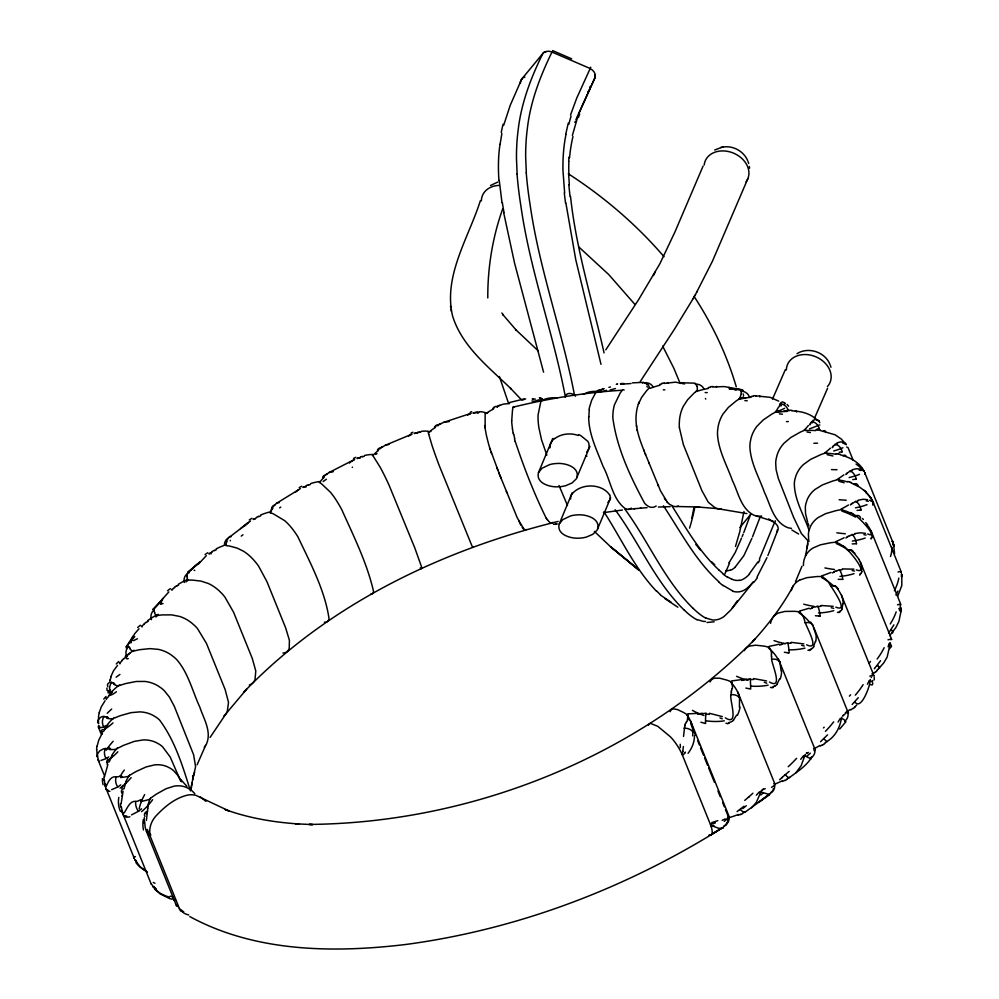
<?xml version="1.0" encoding="UTF-8"?>
<svg xmlns="http://www.w3.org/2000/svg" width="999" height="999" viewBox="0 0 999 999"><rect width="100%" height="100%" fill="white"/><g stroke="black" fill="none" stroke-linecap="round" stroke-linejoin="round"><path stroke-width="1.5" d="M900.673 611.725L900.748 607.517L901.335 609.852L898.9 621.415L895.916 627.484L891.57 633.241M683.516 736.463L684.69 726.473M901.548 577.01L901.423 574.013M803.421 565.559L803.496 563.224A31.019 25.25 16.5 0 1 804.095 559.777L805.281 556.443A26.748 21.778 16.5 0 1 812.924 548.039L820.441 544.817L830.768 542.719A82.667 67.308 16.5 0 1 836.937 542.157M186.9 576.573L186.963 575.774M781.156 671.028L779.882 662.387A8.404 5.982 -18.3 0 0 771.615 659.29L771.615 657.916M771.628 657.529L771.64 656.58M549.862 447.14L550.661 443.369L552.809 440.072A20.529 18.119 22.7 0 1 554.507 438.461M144.693 821.628L145.167 827.397L146.878 832.392M146.366 820.454L147.79 808.453M778.221 658.553L814.447 747.939A8.404 8.154 -11.3 0 1 811.338 757.679C806.967 765.321 797.652 771.59 790.072 777.085A8.404 2.647 60.2 0 1 785.276 774.65L786.325 773.763M96.741 749.6L97.303 757.042L97.602 753.808L99.775 750.848L103.796 748.713L107.655 748.538M894.592 553.771L893.568 544.43M842.881 603.708L842.057 608.628M568.706 161.301L568.968 157.093M864.972 473.688L864.897 473.114M187.163 574.85L187.887 572.202L198.064 563.623L188.012 572.165M900.648 604.358L900.524 604.994M683.366 746.528L682.804 751.423M731.917 688.611L731.792 690.122M779.894 404.57L779.857 405.057M779.907 404.283L779.957 403.708A8.404 7.667 38.2 0 1 788.124 410.139M104.458 776.872L107.88 764.472M144.218 817.657L144.243 823.288M755.731 396.216L759.665 395.841L759.889 397.003M98.401 723.214C95.592 721.665 101.486 714.01 105.732 717.095M692.657 735.888L692.931 732.105A8.404 5.532 4.8 0 0 684.028 728.159M191.096 789.859L192.07 782.629M522.302 400.099L525.686 398.901M806.955 548.426L807.929 541.196M500.112 144.243L501.873 133.479M597.752 391.983L597.964 390.734M861.7 571.316L861.638 566.57A34.828 26.611 -10.5 0 0 859.065 559.74M743.98 511.563L739.722 531.918L735.489 546.465M485.152 413.161L485.114 427.859A26.561 4.883 74 0 0 486.825 437.162L488.598 444.105A31.019 5.707 74 0 0 489.81 448.214L499.662 474.775M97.09 746.265L98.726 740.222L101.836 734.028M739.385 707.167L739.572 698.176A8.404 5.832 -6.3 0 0 730.918 694.692L731.518 691.857M899.575 610.801L900.461 605.207M109.715 681.031L109.902 680.032M892.956 544.905L893.168 543.581L893.98 546.278M148.039 806.717L148.376 805.169M873.076 503.746L872.764 504.458M565.796 134.066L568.231 123.202M191.134 787.337L193.556 775.286M691.845 518.206L693.955 507.679M805.469 555.769L807.891 543.731M168.831 591.92L153.309 609.415L162.512 599.887L153.284 609.103L153.534 609.877M815.296 641.47L813.648 646.478M572.377 135.414L577.934 116.234M503.671 125.312L510.152 105.507L521.678 79.146L542.832 53.496A8.392 4.833 36.7 0 1 546.053 51.836M99.213 712.624L101.361 706.705L105.095 700.711M686.263 721.89L685.814 723.463M565.272 397.152C566.046 391.683 572.889 392.994 575.561 396.178M192.62 779.919L195.592 766.67L193.606 754.757L174.276 706.243L169.38 697.04L164.448 690.871A31.019 25.25 16.5 0 0 161.363 688.149L157.867 685.764A26.748 21.778 16.5 0 0 145.092 681.443L136.289 681.48L125.936 683.503A82.667 67.308 16.5 0 0 120.255 685.302M779.682 405.969L779.445 406.73M901.635 576.648L901.81 574.263L901.797 585.551L897.776 596.066M98.664 725.511L98.377 726.96M791.245 590.634L792.344 587.537A26.748 20.192 28 0 1 799.575 580.119M124.8 785.788L124.051 788.648A8.404 4.358 24 0 0 122.278 793.73M889.135 643.506L888.111 646.828M570.541 114.96L576.723 98.139L590.771 67.195M123.089 791.283L121.129 803.683M771.053 621.341L771.752 619.467A26.748 18.107 37.1 0 1 778.333 613.049L785.002 611.413L794.255 611.313A82.667 55.956 37.1 0 1 799.812 611.912M552.697 438.474L538.486 472.602C535.539 483.404 550.474 487.512 558.666 486.775A31.668 24.925 22.6 0 0 565.684 485.689L572.065 482.954L576.323 478.821L589.934 446.378M572.252 492.694L559.228 523.976C556.281 534.777 571.216 538.886 579.42 538.149A31.668 24.925 22.6 0 0 586.425 537.062L592.807 534.328L597.065 530.194L610.676 497.752M576.91 477.672C579.857 466.883 564.922 462.762 556.73 463.499A31.668 24.925 22.6 0 0 549.712 464.585L542.02 468.256L538.486 472.602M597.652 529.045C600.599 518.256 585.676 514.135 577.472 514.872A31.668 24.925 22.6 0 0 570.454 515.959L562.762 519.63L559.228 523.976M841.208 719.355C839.672 728.021 835.214 736.325 827.597 741.096A8.404 1.548 56.1 0 1 823.775 738.523L827.534 734.864M110.764 676.785L113.574 670.691L117.595 665.334M751.198 513.973A8.017 5.869 19.7 0 0 750.474 514.66L743.768 532.592M777.247 531.493L768.755 553.384M770.304 519.98L774.45 522.702L759.39 559.115M194.605 772.414L193.744 774.612A26.748 21.778 16.5 0 1 192.582 776.71M760.114 517.082L752.522 536.8M779.582 678.92L777.147 683.928M811.338 757.679L811.675 756.743M502.747 208.766C492.532 237.287 487.624 267.67 487.787 297.939M645.654 454.807C640.546 441.833 634.715 428.321 636.251 414.023A26.561 14.648 89.7 0 1 638.373 404.133L641.62 397.39L646.54 390.821A82.667 45.617 89.6 0 1 649.612 387.699M125.399 783.99L126.049 782.404M226.336 541.47L226.723 540.584M638.373 404.133L639.36 401.673M134.166 856.892L134.103 857.879A8.604 1.174 49 0 0 133.604 858.153M197.09 764.797L205.607 745.441M801.935 566.258L795.491 581.743M642.569 383.117L643.731 382.492M579.208 112.837L594.855 77.922A8.017 6.419 26.7 0 0 590.284 68.706M685.177 725.262L684.864 726.061M743.131 534.19L742.157 536.575M574.85 122.365L575.162 121.578M480.382 200.624C468.743 237.562 443.007 275.974 452.609 316.096C462.175 346.765 488.911 367.27 511.026 388.786L510.427 388.186L521.328 399.687M741.52 538.149L735.202 552.547L729.745 561.575M131.468 639.61L134.64 633.791L139.011 628.771M751.885 538.361L743.855 555.706L735.351 566.87M552.185 51.661C540.259 75.999 530.357 101.698 527.322 128.809A121.641 46.004 81.2 0 0 526.036 142.208L525.749 148.826A104.233 39.423 81.2 0 0 525.674 157.243L526.323 172.74M575.836 119.967L576.523 118.307M703.084 166.096L674.912 232.03L659.852 263.798L638.811 299.313L605.806 349.837M747.839 178.684L712.424 261.251L695.079 295.329M768.381 554.258L767.831 555.556M785.326 369.692L772.489 399.138M827.572 388.274L814.472 418.306M576.885 117.47L577.622 115.759M766.932 557.679L757.08 576.972M724.7 574.3L729.532 563.211M577.996 114.885L594.867 77.922M811.013 422.977L811.7 421.466A8.404 7.18 48.8 0 1 819.292 428.521M868.593 681.73L868.993 680.868M868.218 682.554L867.432 684.203M110.539 758.928L109.241 761.837A8.404 3.584 31.1 0 0 107.33 764.722M897.914 591.033L895.916 594.979M160.814 602.022L162.8 598.488M774.6 783.591L774.287 783.703A8.404 8.017 18.6 0 1 770.641 793.069L758.478 802.384L769.667 794.417M736.6 715.147L733.466 720.067M224.45 544.68A8.404 8.017 18.6 0 1 228.384 537.986L250.524 520.979M741.071 390.372L741.97 389.735L742.881 390.584A28.909 6.356 -61.9 0 1 743.356 390.522M526.111 529.408L526.111 529.408A26.561 4.883 74 0 1 524.1 529.47L517.232 517.757L500.162 476.011M871.752 537.312L871.028 538.211M111.476 757.117L112.412 755.519M793.418 585.614C782.417 606.143 768.156 624.762 752.422 641.87L754.919 639.223C639.023 756.031 473.339 823.001 309.24 824.425L312.712 824.587L295.454 823.813L299.113 823.988C274.001 822.327 248.888 818.181 225.162 809.54L229.358 811.126L195.916 795.329A26.449 21.791 -57.7 0 0 188.137 794.979C175.075 797.826 164.348 806.917 155.444 816.52A20.08 16.546 -57.7 0 0 150.2 835.888A11.976 9.765 -59.7 0 0 150.662 837.337L178.846 907.129A12.1 9.965 -57.7 0 0 179.508 908.453A20.08 16.546 -57.8 0 0 188.724 914.984M107.867 691.37L108.416 690.546M757.891 561.938L749.375 573.763M653.596 274.987L653.259 275.587L655.406 271.853M696.927 292.058L697.377 291.258M640.247 381.531L674.225 329.57L693.518 298.052M693.181 298.639L695.479 294.63M737.399 600.761L731.006 609.815L724.175 616.371A121.641 46.004 81.2 0 1 718.668 619.293L715.946 619.892A104.233 39.423 81.2 0 1 712.499 619.954L706.156 618.144M810.476 423.988L809.877 424.912M893.893 624.862L891.046 629.308A8.404 1.711 42.7 0 1 891.895 632.829M198.714 563.798L206.306 555.694M210.077 737.462L226.311 713.336L246.603 689.185L244.106 691.832C328.022 604.495 441.583 549.937 558.179 521.428M838.061 722.015L840.109 718.718M227.285 539.572L228.384 537.986M133.292 635.876L126.249 646.79L126.336 648.126M105.357 728.546L103.559 731.455A8.404 2.697 37.3 0 0 102.41 733.84M889.41 631.768L890.484 630.144M889.06 632.292L888.548 633.066M176.611 904.619L176.486 905.806L177.934 906.642M771.578 791.732L771.028 792.519M727.072 822.814L726.198 823.975M272.003 508.191L272.69 507.242M880.569 660.701L877.309 664.947A8.404 0.662 47.5 0 1 879.145 668.069L878.571 668.656M106.606 726.748L107.817 725.174M729.495 561.913L728.758 562.887M875.299 667.519L876.672 665.734M874.924 668.006L874.362 668.743M834.003 445.641L835.251 444.031A8.404 6.543 56.2 0 1 842.169 451.685M800.711 759.315L803.184 756.118M891.083 633.853L889.672 635.626M685.389 752.097L684.802 752.821M521.678 79.146L521.628 79.221A8.017 6.543 23.8 0 0 520.454 83.379M732.279 608.266L753.433 581.88L748.638 586.9M109.39 695.391L107.13 698.226A8.404 1.711 42.7 0 0 106.431 699.462M739.834 527.572L750.474 514.66M134.778 636.55L126.249 646.79L127.947 646.128L129.308 647.527M839.697 729.058L845.753 721.902L843.955 719.492L841.782 718.593A1.399 0.712 -78.5 0 0 841.208 719.355M244.668 525.973L247.44 523.201M723.988 826.31L723.226 827.11M860.788 573.376L859.777 574.213M852.147 704.495L854.02 702.384M858.266 697.677L854.707 701.648C860.863 711.463 869.904 686.276 870.191 680.906C872.664 680.119 874.225 686.35 870.716 684.79M833.116 446.715L832.204 447.677M273.614 506.168L276.548 503.296L300.387 488.623M110.914 693.643L112.35 692.12M756.305 795.192L759.128 792.157M586.788 452.097L589.173 447.939L588.873 443.556A9.428 7.018 38 0 0 587.737 441.271L580.943 435.726A20.529 16.671 39.6 0 0 578.621 434.59M725.386 824.912L724.113 826.198M878.383 668.855L876.535 670.754M349.475 463.061L350.125 462.412M820.541 741.733L823.064 739.185M322.752 477.534L323.763 476.56M607.916 502.509L609.715 500.062L610.202 497.015A9.428 6.356 29.6 0 0 609.652 494.93M122.527 660.264L119.88 662.986A8.404 0.662 47.5 0 0 119.955 663.86M295.467 492.207L298.451 489.772M879.145 668.069L883.678 663.011L887.124 657.18L890.309 643.381L891.558 646.403L889.547 648.626M795.841 772.814L801.136 765.746L804.432 756.767A1.399 0.849 -70.9 0 1 805.157 756.006L811.126 758.865M780.669 402.784L782.454 401.91L784.14 402.522M848.263 472.502L850.062 470.841A8.404 5.769 61.9 0 1 856.193 479.07M782.654 776.96L784.565 775.249M782.254 777.334L779.607 779.707M874.999 672.202L873.001 673.975M141.533 808.778L139.061 810.851M200.162 561.638L188.449 572.315L189.223 572.827M124.288 658.603L125.924 657.167M751.585 807.854L756.33 802.322L760.514 792.831A1.399 0.949 -61.8 0 1 761.35 792.107L769.455 794.555L745.878 811.538A8.404 3.709 64.2 0 1 740.172 809.14L744.018 806.243M856.68 705.194L854.607 706.967M789.148 771.353L786.875 773.301M840.771 610.626L839.31 611.6M350.562 462.025L354.67 459.44M467.669 415.097L471.091 413.349M737.075 811.638L739.485 809.665M847.04 473.588L845.841 474.562M185.989 581.967L188.087 580.169A82.667 48.139 44.4 0 1 192.645 580.107L201.036 581.118L208.304 583.478A26.748 15.572 44.4 0 1 219.143 590.796L222.203 593.868A31.019 18.057 44.4 0 1 224.937 597.127L233.591 612.275L252.248 658.353L255.781 670.966L255.02 679.632A26.748 15.572 44.4 0 1 249.313 685.039M120.704 784.852L118.394 786.613A25.787 17.532 85 0 1 117.72 786.887M144.468 624.05L141.383 626.298L142.12 626.897M325.012 475.474L329.046 472.515L353.896 459.815M240.547 528.671L248.501 522.352M377.36 450.262L378.658 449.288M852.909 708.328L850.723 709.952M108.766 756.88L106.681 758.328M146.403 622.502L148.189 621.178M408.591 436.014L412.038 434.14M826.91 741.608L824.437 743.393M853.446 502.884L855.743 501.223A8.404 4.883 66.7 0 1 861.001 509.977M105.994 725.561L104.208 726.698M174.638 587.624L171.428 589.959A8.404 1.548 56.1 0 1 172.54 589.822M631.243 508.079L630.594 508.541A26.786 11.751 83.8 0 1 628.608 509.328A26.461 11.613 83.2 0 1 625.948 509.003M490.497 185.514L497.877 182.018M842.856 715.896L843.543 715.434M846.74 711.55L847.314 711.251A25.45 3.134 -82.2 0 1 847.414 711.438M112.475 691.658L111.039 692.507M811.912 648.476L810.127 649.425M812.861 420.467L815.509 419.443L817.969 419.892M851.897 503.958L850.436 504.907M822.614 744.63L820.304 746.091M380.219 448.226L385.264 445.292L411.351 434.403M176.723 586.213L178.609 585.039M789.585 777.384L786.762 779.133M434.478 427.048L436.026 426.111M711.65 834.427L721.89 828.109M656.156 505.993L655.406 506.468A26.748 13.287 86.6 0 1 648.688 506.53L646.59 505.157A31.019 15.41 86.6 0 1 644.605 503.221C630.344 476.685 616.67 447.839 612.824 417.694A26.748 13.287 86.6 0 1 614.397 404.907L620.154 393.107A76.424 37.95 86.6 0 1 622.389 390.234A4.008 1.998 86.6 0 1 624.15 390.047M708.965 835.089L710.114 835.189A20.08 5.782 58.4 0 0 711.013 826.136A12.1 3.496 58.3 0 0 710.551 824.812L711.188 824.45M710.114 835.189L721.528 828.258L718.618 828.283L713.386 826.31M722.439 827.784C626.685 888.049 518.381 929.382 406.056 944.442C333.616 953.146 255.407 952.272 189.785 916.57M212.325 551.885L208.953 553.97A8.404 2.647 60.2 0 1 211.101 553.858M229.32 536.663L231.356 536.575M849.412 536.051L852.172 534.44A8.404 3.896 71 0 1 856.48 543.668M153.284 609.103L154.233 611.126A36.951 12.063 -16.9 0 0 154.433 611.925L154.658 612.624M784.864 780.219L782.479 781.48M214.485 550.661L216.421 549.637M775.012 685.876L772.926 686.775M797.002 353.671C808.391 346.478 825.087 351.948 829.982 364.485M847.602 537.062L845.903 537.962M714.722 150.012L721.615 147.34M806.568 753.358L808.391 752.409M745.391 811.8L742.494 813.298M437.862 425.099L443.818 422.302L470.492 413.511M836.862 442.982L840.334 441.895L843.531 442.245M492.694 408.454L494.455 407.592M761.812 790.122L762.549 789.772M725.237 818.905L722.165 820.366M256.581 517.732L253.147 519.517A8.404 3.709 64.2 0 1 255.22 518.981M799.587 580.132L806.767 577.684L816.67 576.573A82.667 62.4 28 0 1 822.614 576.573M836.263 571.166L839.422 569.68A8.404 2.847 75.1 0 1 842.744 579.308M329.046 472.515L333.304 471.703M740.584 814.222L738.199 815.259M258.766 516.683L260.714 515.846M277.01 503.009L279.32 502.584M838.099 612.187L837.462 612.462M834.215 572.102L832.329 572.914M763.086 789.522L765.259 788.623M727.784 817.594L728.658 817.344M496.528 406.668L503.271 404.133L509.602 403.509M852.072 469.805L856.305 468.731L860.201 469.068M306.318 485.976L302.909 487.45A8.404 4.708 68.5 0 1 306.019 487.012M131.531 814.884L138.386 811.325A8.404 4.595 68 0 1 135.777 801.46L138.686 800.948M815.072 607.105L817.806 606.068A8.404 1.748 79.2 0 1 820.129 616.008M712.437 823.888L715.384 822.876M385.264 445.292L388.948 444.418M787.799 410.289L786.325 410.651M135.777 801.46C126.124 799.737 123.789 824.437 121.416 806.967M308.479 485.152L310.377 484.49M730.281 570.217L726.897 570.779M808.691 649.987L807.954 650.249M812.1 608.204L810.064 608.903M858.116 500.237L863.036 499.275L867.569 499.662M360.327 457.43L357.03 458.553A8.404 5.607 73.2 0 1 360.202 458.004M818.843 428.683L816.895 429.108M784.939 643.568L787.874 642.707A8.404 0.637 83.3 0 1 789.198 652.884A25.712 25.312 62.4 0 1 788.174 652.871M443.818 422.302L449.4 421.516M111.688 789.66L117.757 787A8.404 5.519 72.6 0 1 116.159 776.885L118.731 776.722M771.303 687.275L770.479 687.499M610.451 386.963L608.903 387.387M116.159 776.885C106.244 775.137 105.919 797.377 104.42 780.194M362.4 456.818L364.185 456.356M728.646 722.714L730.968 721.927A8.654 7.705 83.6 0 0 733.578 720.192M781.792 644.492L779.645 645.042M819.717 422.677L818.943 420.629M854.844 533.553L860.351 532.792L865.446 533.304M841.595 451.86L839.21 452.272M714.185 621.79L707.017 622.502M509.353 402.56L524.188 398.951M659.677 384.428L661.837 383.916M620.766 384.19L630.968 383.554M142.345 800.187L140.597 800.586M417.27 432.767L414.173 433.541A8.404 6.406 78.7 0 1 417.807 433.091M739.66 580.194L738.074 580.419A69.218 28.134 81.1 0 1 732.105 579.295M746.478 679.545L750.349 678.696L750.699 689.01A25.712 25.687 55.6 0 1 749.675 688.898L745.878 688.061M726.872 723.139L725.961 723.326M616.283 384.34L617.619 384.066L616.945 384.203M722.464 147.165C732.704 145.092 743.78 151.111 747.727 160.764M855.494 479.233L852.721 479.595M720.666 147.527L723.301 147.003M842.344 568.931L853.895 569.143M744.018 680.057L741.832 680.444M664.298 383.429L675.461 382.167L684.552 383.966M785.913 410.726L783.79 411.076M101.011 760.401L106.119 758.628A8.404 6.319 78 0 1 105.494 748.351M419.193 432.38L420.841 432.13M708.216 387.637L710.414 387.3M603.421 512.649L622.365 510.039M860.201 510.127L857.08 510.389M702.222 713.711L706.156 713.161A8.404 1.523 -87.6 0 0 705.606 723.501A25.712 25.587 74.5 0 1 704.595 723.288L700.898 722.19M585.839 456.293L586.962 456.193M122.028 776.398L120.429 776.585M745.704 397.814L740.509 398.201A82.667 60.639 -74.9 0 0 735.926 401.148L728.383 407.405L723.076 413.923A26.748 19.618 -74.9 0 0 718.169 426.411L717.607 430.681A31.019 22.752 -74.9 0 0 717.519 434.865C718.693 451.111 727.085 465.634 732.479 480.706C738.386 492.669 740.946 508.878 754.045 515.259A26.748 19.618 -74.9 0 0 761.688 516.033M475.736 412.624L472.914 413.024A8.404 7.068 85.7 0 1 478.121 413.161M820.928 605.494L833.191 606.318M183.691 911.587L180.744 910.976L179.171 908.69M699.737 714.023L697.539 714.235M282.979 653.071L284.578 652.834A26.748 12.662 50.5 0 0 289.223 648.413L289.41 640.284L285.652 627.872L266.995 581.78L258.691 566.308A31.019 14.685 50.5 0 0 256.156 562.874L253.346 559.577A26.748 12.662 50.5 0 0 243.581 551.273L237.188 548.126L229.882 546.128A82.667 39.136 50.5 0 0 225.949 545.616A46.179 17.308 -10.5 0 1 226.985 541.421M627.946 509.403L634.815 508.691M712.886 387L724.238 386.563L742.332 389.885L729.045 388.723L741.845 389.735M634.128 508.778L640.958 508.141M126.786 816.096L124.55 815.808M751.111 396.453L753.296 396.303M553.521 524.288L557.167 523.976L555.706 524.1M640.259 508.216L647.077 507.667M780.906 411.351L776.81 411.513A82.667 66.021 -64.2 0 0 771.628 414.235L763.036 420.117L756.905 426.323A26.748 21.354 -64.2 0 0 750.961 438.436L750.162 442.619A31.019 24.775 -64.2 0 0 749.887 446.74C750.536 462.962 759.178 477.422 764.472 492.445C770.404 504.657 773.226 521.128 786.837 527.272A26.748 21.354 -64.2 0 0 791.445 528.359M620.416 383.691L624.125 383.616M477.46 412.462L478.921 412.4M791.121 642.345L803.845 643.905M632.355 382.867L643.219 382.342M599.4 390.659L597.265 390.771A82.667 36.289 83.8 0 0 595.054 393.843L591.645 400.312L589.585 406.993A26.786 11.863 83.7 0 0 589.073 409.665M621.141 383.628L623.376 383.591M658.366 507.042L670.167 506.655M759.577 396.228L770.254 397.352L778.696 401.136M535.414 399.088L532.23 399.076M110.502 748.638L109.116 748.626M787.299 410.651L789.422 410.689M852.197 543.906L855.594 543.781A25.712 21.441 57.5 0 0 856.505 543.756M676.822 506.505L699.55 507.005L695.941 506.843L717.257 508.603L746.902 513.598M99.763 727.846L103.734 726.922A8.404 7.005 84.8 0 1 104.046 716.57M680.232 382.704L695.004 383.179L696.291 385.09A36.901 12.2 -27.3 0 1 696.877 385.714L697.215 386.376M753.646 678.571L766.583 680.968M819.13 616.021L815.384 615.734M838.186 579.308L841.795 579.37A25.712 23.152 59.6 0 0 842.756 579.383M324.388 622.19L325.662 622.19A26.748 9.441 55.9 0 0 329.046 618.718C324.862 590.084 310.339 563.136 298.002 537A31.019 10.939 55.9 0 0 295.692 533.391L293.169 529.882A26.748 9.441 55.9 0 0 284.653 520.641L273.227 513.786A82.667 29.158 55.9 0 0 270.03 512.737M791.77 410.826C800.923 411.288 810.601 413.286 817.12 420.217M788.174 652.822L784.365 652.285M845.604 722.002L844.829 720.866M709.427 713.298L722.327 716.608M815.908 429.882L817.919 430.119M107.954 790.109L106.518 789.372M551.248 523.014L550.437 522.814A27.16 6.806 76.3 0 1 549.125 521.853M108.054 717.582L106.905 717.382M113.012 683.141C110.702 680.619 105.844 683.653 107.867 686.8M175.499 899.837L174.163 899.612M820.117 430.482L835.114 434.802L841.345 439.098L846.328 444.717L844.842 442.919M371.066 593.781L371.528 593.881A26.748 5.982 60.7 0 0 373.501 591.271C367.045 562.999 353.733 536.376 341.883 509.902A31.019 6.931 60.7 0 0 339.822 506.143L337.637 502.422A26.748 5.982 60.7 0 0 330.519 492.32L321.641 483.903A82.667 18.469 60.7 0 0 319.255 482.355M836.225 453.683L838.074 454.12M712.612 826.073L712.449 826.036A3.422 2.522 -50.9 0 0 711.513 825.811M172.053 899.187L169.818 898.601M156.356 889.035L152.685 886.438M729.108 387.4L736.013 390.222M840.072 454.707C849.699 457.342 859.764 462.112 864.21 471.603M756.093 515.871L773.376 521.328M170.142 896.128L172.952 896.952A8.404 2.41 -82.9 0 0 175.3 900.062M169.468 898.488L159.965 893.818L152.71 886.35M835.851 607.13C850.299 613.324 831.081 586.788 829.482 583.903A36.951 23.639 -26.1 0 0 828.733 582.492L827.834 581.356M856.355 569.867C869.904 575.187 848.551 549.75 845.791 548.301M847.751 481.443L849.387 482.08M806.668 644.83C821.702 651.947 804.607 624.375 804.57 620.304A36.951 23.289 -28.2 0 0 804.045 618.793L803.596 617.457M867.669 533.953C880.356 539.485 856.268 513.823 853.071 514.348M732.717 590.983L723.101 585.352M625.961 509.128C612.237 499.65 610.676 480.219 603.059 466.396C596.965 450.337 588.723 434.378 588.686 416.82M114.748 684.003L113.973 683.678M769.517 682.042C783.828 690.297 771.528 663.411 771.615 659.29M732.117 579.408L727.722 577.072M645.941 383.529L644.392 382.929A8.404 8.142 -42.8 0 1 653.096 386.975M851.148 482.892L859.789 487.25L865.771 491.745L870.092 496.89L872.427 501.71L869.505 500.287M552.609 50.587L571.715 58.841M725.311 717.844C739.71 726.935 729.245 699.525 730.918 694.692M669.005 600.849L660.426 595.054M107.954 692.782L110.664 692.644A8.404 7.542 -85.8 0 1 111.838 682.317M696.965 619.555L703.308 621.378A104.233 39.423 81.2 0 0 705.444 621.428M590.347 68.581L552.01 52.085A8.017 6.543 26.4 0 0 542.844 53.521C530.919 77.685 521.178 103.284 518.131 130.232A121.641 46.004 81.2 0 0 516.845 143.631L516.558 150.25A104.233 39.423 81.2 0 0 516.483 158.666L517.132 174.163M861.837 469.692L864.035 471.291L861.538 467.832M147.49 872.077L146.803 871.702M850.199 512.499L851.598 513.324M146.453 871.515L140.047 866.67L135.14 860.114M791.882 530.019L798.613 534.003M200.412 797.052L205.994 801.373M646.84 384.003L647.514 384.49M768.656 518.906L769.48 519.443M568.294 173.764C603.871 196.741 636.4 224.538 664.01 256.668M664.797 598.526L677.846 607.205M98.339 760.102L97.502 755.744M136.401 860.913L134.84 859.49M808.678 541.483L801.36 533.528L793.593 517.282L778.283 478.334L776.086 469.555L775.699 463.049A31.019 26.174 -50.5 0 1 776.123 459.016L777.122 454.957A26.748 22.577 -50.5 0 1 783.878 443.356L790.684 437.574L800.099 432.23A82.667 69.768 -50.5 0 1 805.768 429.807M864.11 490.309L866.258 492.02M638.336 569.642L610.501 546.665L639.048 570.142L610.789 546.94L594.393 531.431M850.649 550.087L853.109 552.185M843.506 546.078L844.63 547.077M714.747 564.572L714.11 564.035M722.677 573.301L718.893 569.942M578.995 247.14L608.691 274.5L634.74 304.233M524.1 529.47L523.364 528.771M713.298 563.336L711.675 561.875M155.482 888.523L153.721 886.837M862.449 518.568L863.398 519.418M843.643 442.619L845.079 443.993M718.768 581.68C695.329 560.389 680.731 531.83 663.436 505.806M538.086 350.749L515.621 329.533L516.221 330.145L503.446 315.272M718.718 569.78C699.288 551.635 686.101 528.259 672.052 506.006M693.244 608.541C664.06 580.019 648.613 541.383 624.737 508.916M684.053 609.964C654.707 581.281 639.26 542.382 615.147 509.777M186.9 786.325L180.956 779.707M834.864 585.551L837.15 588.111M656.568 591.308C634.415 568.106 621.228 538.461 603.933 511.838M865.733 522.614L867.507 524.575M420.267 567.832L421.041 568.568A26.748 2.373 65.2 0 0 421.503 566.733L414.86 548.089L389.273 485.689A31.019 2.747 65.2 0 0 387.487 481.793L385.639 477.897A26.748 2.373 65.2 0 0 380.045 467.02L373.901 457.205A82.667 7.33 65.2 0 0 372.39 455.194M847.676 711.375L847.439 711.251A8.404 8.129 -46.4 0 1 844.842 721.216L844.842 721.216M194.78 793.606L192.245 791.046A31.019 26.174 -50.5 0 0 189.335 788.91L186.039 787.262A26.748 22.577 -50.5 0 0 174.138 786.138L166.046 788.735L156.593 793.993A82.667 69.768 -50.5 0 0 151.436 797.652M152.772 885.801L151.124 883.878M645.167 453.571L660.501 490.846L667.544 502.472A31.019 17.108 89.7 0 0 669.667 504.395L673.526 506.331A26.561 14.648 89.7 0 0 678.521 506.056M666.87 501.723L667.544 502.472M700.399 550.037L699.1 548.501M787.112 404.445L788.573 406.193M697.801 546.915L698.451 547.714M149.026 835.763L148.539 835.127M697.14 546.103L695.828 544.455M136.813 862.437L135.452 860.526M522.976 528.321L522.165 527.235M810.589 622.065L812.437 624.875M665.596 500.074L664.372 498.251M502.684 314.223L503.309 315.16L501.91 312.987M151.199 884.04L121.641 810.713M123.364 814.51L122.452 812.811M694.03 296.353C712.312 324.325 726.91 354.77 736.275 386.875M546.328 518.431C534.103 493.656 524 467.682 515.247 441.471M859.315 559.64L853.783 552.784A8.404 5.357 -53 0 0 847.464 550.349M871.091 497.789L872.901 501.948M520.891 525.174L520.004 523.551M662.662 346.116L673.763 368.082L680.157 383.441M181.668 781.755L177.772 775.286L173.614 770.704A31.019 26.936 -33.8 0 0 170.592 768.443L167.158 766.645A26.748 23.227 -33.8 0 0 154.67 764.872L146.104 766.945L136.039 771.553A82.667 71.803 -33.8 0 0 130.532 774.837M97.989 759.677L104.333 775.386M784.764 403.359L785.027 404.021M518.643 520.816L519.105 521.765M609.615 494.93C601.51 482.842 579.657 483.141 571.353 494.917A10.752 8.529 17.6 0 0 570.654 498.988M149.013 834.065L147.377 829.507M893.268 543.681L893.506 544.305M567.494 505.519L559.015 485.489M815.596 633.778L812.861 625.624A8.404 5.944 -30.6 0 0 805.119 622.839M741.021 391.658L740.833 391.183A8.404 7.992 21.1 0 1 749.412 396.99A25.712 5.307 40.5 0 1 749.287 397.165M779.058 660.289L779.582 661.588M873.588 674.775L841.433 595.129L837.699 588.786A8.404 5.732 -42.4 0 0 830.619 586.226M657.941 484.99L658.453 486.176M151.349 619.68L151.361 619.18A8.404 8.129 -46.4 0 1 154.183 609.84M808.94 529.945C803.708 514.647 794.405 499.95 794.33 483.391A31.019 26.936 -33.8 0 1 794.867 479.483L796.003 475.574A26.748 23.227 -33.8 0 1 803.346 464.61L810.626 459.353L820.654 454.67A82.667 71.803 -33.8 0 1 826.66 452.622M864.659 472.49L893.031 542.732M872.264 500.124L901.011 571.341M853.109 460.102L847.976 447.49M870.991 530.619L900.599 603.933M860.451 562.087L891.383 638.711M813.91 627.747L847.726 711.513M737.687 691.832L774.762 783.653M732.404 684.715L731.243 681.842A82.667 39.136 50.5 0 0 726.81 680.094L719.542 678.171L714.447 678.221A26.748 12.662 50.5 0 0 710.077 681.917M690.584 721.066L729.482 817.407M689.485 720.466L687.162 714.722A82.667 29.158 55.9 0 0 683.466 712.424L677.459 709.552L673.363 708.865A26.748 9.441 55.9 0 0 670.142 711.7M690.646 723.351L695.292 734.864M697.627 740.621L699.362 744.929M700.524 747.814L703.433 755.007M704.595 757.879L707.492 765.072M708.666 767.956L714.472 782.342M717.956 790.983L720.279 796.727M722.602 802.484L724.35 806.805M725.511 809.689L728.408 816.882M710.551 824.812L682.329 754.932A11.976 3.209 59 0 0 681.793 753.683A20.08 5.807 58.3 0 0 670.379 736.787L657.742 726.285L650.461 723.401A26.449 7.642 58.3 0 0 648.526 725.262M180.769 781.33L170.18 756.967L162.625 746.827A31.019 27.035 -15.5 0 0 159.528 744.43L156.019 742.457A26.748 23.314 -15.5 0 0 143.182 739.909L134.328 741.383L123.913 745.217A82.667 72.065 -15.5 0 0 118.207 748.051M146.366 831.255L176.373 905.556M98.401 727.047L101.324 734.277M106.194 788.773L134.216 858.203M648.701 462.4L649.213 463.686M506.331 491.333L506.855 492.619M498.676 472.302L501.161 478.509M496.715 467.357L497.689 469.83M643.706 449.85L644.193 451.086M546.865 455.157L541.57 439.922L538.836 427.435A26.748 8.429 78.7 0 1 538.074 414.96L540.684 402.26A82.667 26.061 78.7 0 1 541.982 399.325M508.616 403.509L499.375 376.498M841.433 595.129L841.87 596.341A34.828 27.085 -15.5 0 1 843.168 603.683M808.878 525.799L808.016 523.339M748.126 161.801L748.713 163.511M830.381 365.522L830.968 367.232M871.116 530.968L872.065 535.464M105.819 787.849L105.295 786.001M491.096 452.21L491.545 453.521M893.243 543.331L893.668 544.88M807.617 522.115L805.531 513.498L805.331 507.267A31.019 27.035 -15.5 0 1 805.931 503.496L807.142 499.762A26.748 23.314 -15.5 0 1 814.834 489.572L822.402 484.927L832.779 481.006A82.667 72.065 -15.5 0 1 838.998 479.408M489.81 448.214L490.234 449.562M542.182 399.375L542.469 400.537M428.733 434.328L432.005 445.354A26.748 1.286 69.6 0 0 436.001 456.893L437.487 460.939A31.019 1.498 69.6 0 0 438.986 464.96L471.878 545.729A26.748 1.286 69.6 0 0 473.002 546.915L472.977 546.615M543.593 372.215L514.547 263.049L503.671 212.65M604.058 352.884C592.395 300.849 576.173 249.688 570.529 196.466M600.998 364.335L575.761 259.69L565.884 203.009M637.137 429.595L637.424 430.931M739.422 697.327L738.548 694.105A42.27 35.614 6 0 0 730.731 682.192M513.261 433.104L513.548 434.515M574.537 395.404C562.325 331.119 539.223 269.33 530.057 204.383A155.22 58.704 81.2 0 1 526.236 172.715M565.359 396.828C553.159 332.542 530.032 270.754 520.866 205.806A155.22 58.691 81.2 0 1 517.045 174.138M771.353 653.508L771.553 654.932M692.544 727.846L692.906 731.218M450.474 306.106L450.749 307.704M451.061 309.64L451.323 311.201M808.778 541.383L808.403 534.103A31.019 26.474 1.9 0 1 809.028 530.481L810.251 526.948A26.748 22.827 1.9 0 1 818.056 517.607L825.698 513.648L836.175 510.601A82.667 70.554 1.9 0 1 842.444 509.49M501.985 202.635L499.263 180.444M190.434 790.896C182.829 766.495 174.987 740.584 159.54 719.992A31.019 26.474 1.9 0 0 156.431 717.444L152.897 715.272A26.748 22.827 1.9 0 0 139.96 711.875L131.031 712.649L120.517 715.621A82.667 70.554 1.9 0 0 114.748 717.969M105.007 784.515L104.895 783.753M512.524 428.896L512.137 426.136A26.686 6.681 76.3 0 1 511.65 420.741M125.412 656.081L126.748 656.643A8.404 7.917 -71.1 0 1 128.684 646.453M636.463 425.512L636.663 426.885M741.495 393.119L741.545 393.881M485.114 427.859L484.852 425.586M749.337 166.458L749.55 168.232M564.647 192.932L562.974 170.579A87.737 34.041 82.8 0 1 566.021 134.428M106.856 688.124L107.068 690.396M679.395 427.734L683.378 444.617L701.947 490.746L708.341 502.285L715.434 508.029A26.748 17.395 -83.4 0 0 721.153 508.803M569.33 184.79L568.681 174.638M98.401 722.152L98.589 715.933A28.909 28.734 -71.4 0 1 99.326 712.649M511.7 420.816L512.537 409.765A76.424 19.143 76.3 0 1 513.186 407.13A381.044 185.777 -22 0 1 622.377 390.234M874.212 677.347L874.25 679.882M539.622 397.702A45.804 19.268 -37.6 0 1 542.245 399.113M536.313 400.549A43.019 2.96 -9.7 0 1 540.172 400.437M486.575 413.136A42.27 2.71 -11.7 0 1 487.824 412.712M486.051 413.474A46.179 23.926 -7.6 0 1 493.581 408.991M479.47 411.688A46.179 21.029 -38.3 0 1 485.564 412.749M493.856 407.28A36.951 17.545 -9.3 0 1 495.966 406.306M497.252 407.267A8.404 4.983 66.2 0 1 499.912 405.294M537.887 400.262A42.582 2.935 -9.7 0 1 541.021 400.262M513.186 433.079A27.16 6.931 76.2 0 1 512.437 428.833M514.76 438.636A29.82 7.13 76.4 0 1 513.823 434.565M515.172 441.533A30.819 7.892 76.3 0 1 514.448 438.748M547.265 519.667A30.819 7.717 76.3 0 1 546.316 518.256M548.626 521.141A29.82 7.33 75.7 0 1 547.24 519.38M552.709 522.415A26.686 6.681 76 0 1 551.248 522.989M513.186 407.13A4.008 0.999 76.3 0 1 514.098 407.08M549.837 447.939A10.752 8.779 20.2 0 1 549.662 447.152M554.67 438.661A27.073 24.301 35.9 0 1 578.384 435.477M588.935 416.92A26.461 11.376 84.1 0 1 589.348 409.952M663.261 389.822A42.27 2.41 1.7 0 1 664.822 389.822M650.174 388.361A46.179 27.585 -10 0 1 659.977 385.239M647.689 384.365A46.179 16.521 -35.3 0 1 649.325 387.887M429.295 432.117A42.27 3.496 -16.7 0 1 430.994 431.206M429.033 432.13A46.179 22.565 -7.6 0 1 435.489 427.435M421.328 431.306A46.179 22.615 -38.7 0 1 428.621 431.356M428.733 434.328A82.667 3.984 69.6 0 1 428.146 431.943M470.117 412.387A31.481 14.548 40.4 0 1 471.665 411.663M476.098 412.187A36.901 14.885 -32.7 0 1 477.822 412.063M435.339 425.899A36.951 16.571 -9.7 0 1 437.187 424.837M437.887 425.974A8.404 5.857 61.3 0 1 440.909 423.576M375.674 454.445A42.27 3.771 -21.8 0 1 377.023 453.608M373.189 455.269A46.179 21.179 -7.9 0 1 378.421 450.512M364.548 455.469A46.179 24.188 -38.7 0 1 372.852 454.47M352.51 467.095A42.283 4.283 -43.8 0 1 352.222 467.395M410.976 433.166A31.481 17.72 33.6 0 1 412.937 432.242M417.557 432.292A36.901 15.784 -33.5 0 1 419.505 431.93M377.934 449.175A36.951 15.622 -10.4 0 1 379.483 448.064M379.857 448.913A8.404 6.618 55.5 0 1 382.854 446.603M323.164 481.493A42.27 3.534 -26.9 0 1 326.373 479.27M319.867 482.342A46.179 19.83 -8.5 0 1 323.776 477.647M310.564 483.591A46.179 25.699 -38.2 0 1 319.618 481.543M353.546 458.454A31.481 20.405 25.4 0 1 355.831 457.305M360.527 456.93A36.901 16.721 -34.2 0 1 362.625 456.343M323.064 476.523A36.951 14.723 -11.3 0 1 324.275 475.412M323.314 478.259A8.404 7.243 47.8 0 1 327.185 473.801M279.645 507.879A42.27 2.797 -31.8 0 1 280.756 507.08M270.392 512.712A46.179 18.519 -9.4 0 1 272.877 508.204M260.714 514.972A46.179 27.123 -37.3 0 1 270.267 511.888M299.2 487.624A31.481 22.54 15.6 0 1 301.723 486.226M306.406 485.502A36.901 17.67 -34.5 0 1 308.604 484.677M272.103 507.28A36.951 13.911 -12.4 0 1 272.952 506.193M271.191 510.764A8.404 7.717 36.7 0 1 275.274 504.52M241.234 536.113A42.27 1.561 -36.6 0 1 242.957 534.777M216.234 548.838A46.179 28.397 -36 0 1 226.024 544.767M230.319 540.397A42.283 11.926 -52.9 0 1 230.344 540.796M249.3 519.942A31.481 24.063 3.8 0 1 251.973 518.294M256.543 517.295A36.901 18.631 -34.6 0 1 258.778 516.233M226.286 540.659A36.951 13.174 -13.8 0 1 226.761 539.635M187.7 580.257A46.179 16.209 -11.9 0 1 187.225 576.523M178.247 584.34A46.179 29.52 -34.2 0 1 187.987 579.358M194.093 570.167A42.283 14.848 -55.1 0 1 194.768 570.554M205.045 554.62A31.481 24.95 -9.8 0 1 207.804 552.722M212.175 551.51A36.901 19.568 -34.3 0 1 214.385 550.249M186.751 575.824A36.951 12.562 -15.3 0 1 186.838 574.924M184.365 582.442A8.404 8.167 -11.3 0 1 187.687 573.376M155.856 617.007A42.27 2.235 -45.3 0 1 158.142 614.298M156.581 615.809A46.179 15.247 -13.5 0 1 154.583 612.637M147.69 620.604A46.179 30.457 -32 0 1 157.105 614.81M160.926 603.908A42.283 17.832 -56.8 0 1 163.037 603.571M157.38 615.546A82.667 55.956 37.1 0 1 162.437 614.897L171.728 614.885L179.683 616.445A26.748 18.107 37.1 0 1 191.408 622.752L194.668 625.599A31.019 20.991 37.1 0 1 197.552 628.671L206.493 643.493L225.15 689.572L228.521 702.384L227.273 711.588A26.748 18.107 37.1 0 1 223.551 716.308M167.545 590.784A31.481 25.175 -24.5 0 1 170.292 588.648M174.388 587.312A36.901 20.455 -33.7 0 1 176.511 585.876M160.789 604.095A28.909 25.487 84.5 0 1 161.476 602.422M128.272 658.566A42.27 4.695 -49.2 0 1 126.536 657.804M133.404 651.36A46.179 14.448 -15.3 0 1 129.907 648.888M125.312 656.718A46.179 31.169 -29.4 0 1 134.141 650.249M133.616 640.659A42.283 20.817 -57.9 0 1 137.45 638.773M134.578 650.886A82.667 62.4 28 0 1 140.022 649.65L149.962 648.626L158.441 649.375A26.748 20.192 28 0 1 170.817 654.67L174.213 657.28A31.019 23.414 28 0 1 177.223 660.177C188.586 673.663 192.557 691.545 199.862 707.242C203.684 718.731 211.638 731.193 206.681 743.518A26.748 20.192 28 0 1 204.233 747.227M127.023 656.368A25.787 6.144 -83.7 0 1 126.761 656.493M137.7 627.534A31.481 24.725 -39 0 1 140.372 625.199M144.143 623.801A36.901 21.279 -32.8 0 1 146.116 622.227M130.12 648.064A36.951 11.713 -18.6 0 1 129.483 647.464M130.969 642.944A28.909 27.06 85.1 0 1 131.98 639.847M127.572 655.144A34.828 4.321 -26.1 0 1 129.77 653.321M116.446 691.733A42.27 7.468 -52.5 0 1 109.878 695.229M118.794 686.038A46.179 13.836 -17.1 0 1 113.824 684.377M111.688 691.795A46.179 31.656 -26.6 0 1 119.693 684.777M116.171 677.172A42.283 23.726 -58.3 0 1 119.942 674.475M111.039 692.319A25.787 9.166 -87 0 1 110.664 692.494M116.271 663.96A31.481 23.614 -52.1 0 1 118.781 661.438M122.165 660.102A36.901 22.003 -31.6 0 1 123.951 658.403M114.373 683.366A36.951 11.501 -20.4 0 1 113.424 682.941M110.252 680.107A28.909 28.147 89.2 0 1 111.089 676.897M108.616 692.444A34.828 4.795 -29.4 0 1 110.564 690.084M112.987 722.901A42.27 10.477 -55.5 0 1 103.859 729.432M113.149 718.955A46.179 13.424 -19.1 0 1 106.781 718.219M107.155 724.974A46.179 31.906 -23.5 0 1 114.111 717.557M107.23 713.298A42.283 26.474 -58 0 1 111.701 709.078M104.183 726.535A25.787 12.113 -89.9 0 1 103.721 726.785M103.759 699.125A31.481 21.878 -63.2 0 1 106.044 696.478M109.016 695.292A36.901 22.627 -30.1 0 1 110.539 693.506M107.567 716.982A36.951 11.451 -22.2 0 1 106.319 716.745M99.126 728.246A34.828 5.544 -32.7 0 1 99.725 726.198M98.701 722.889A8.654 0.749 -86.9 0 1 98.601 723.613M117.857 751.81A42.27 13.649 -58 0 1 107.38 760.551M116.646 749.275A46.179 13.224 -21.1 0 1 109.028 749.537M111.813 755.419A46.179 31.906 -20.4 0 1 117.532 747.764M106.281 750.199A42.283 29.021 -56.8 0 1 113.149 741.283M106.643 758.191A25.787 14.923 87.4 0 1 106.094 758.503M100.487 732.142A31.481 19.543 -72.4 0 1 102.472 729.395M104.995 728.508A36.901 23.127 -28.3 0 1 106.244 726.685M109.84 748.089A36.951 11.551 -24.1 0 1 108.342 748.064M96.591 749.6A28.909 28.796 12.9 0 1 96.965 746.241M99.575 761.488A34.828 6.531 -35.7 0 1 98.601 760.027M131.131 777.647A42.27 16.896 -59.9 0 1 120.08 788.149M129.208 776.198A46.179 13.249 -23.2 0 1 120.529 777.534M125.549 782.367A46.179 31.643 -17.3 0 1 129.882 774.662M120.38 776.061A42.283 31.281 -54.5 0 1 124.276 770.042M106.506 762.112A31.481 16.683 -80 0 1 108.154 759.327M110.215 758.928A36.901 23.501 -26.3 0 1 111.139 757.092M121.141 775.936A36.951 11.801 -25.8 0 1 119.43 776.123M103.996 780.207A28.909 28.347 44.4 0 1 104.071 776.822M109.952 791.245A34.828 7.755 -38.5 0 1 107.368 790.584M106.556 789.747A8.654 1.461 84.5 0 1 105.844 788.973M105.757 785.676A32.043 19.968 -56.5 0 1 105.519 784.19M103.109 784.727A34.803 24.251 -43.5 0 1 102.41 778.646M135.389 856.817A34.84 9.603 1.4 0 1 135.052 856.493M135.864 860.626A21.866 8.242 34.6 0 1 135.577 860.189M145.517 870.803A34.753 23.751 0.7 0 1 136.001 862.699M152.647 799.712A42.27 20.155 -61.3 0 1 141.571 811.65M150.499 799.038A46.179 13.474 -25.2 0 1 141.009 801.498M148.027 805.182A46.179 31.156 -14.4 0 1 150.849 797.564M139.161 808.828A42.283 33.192 -50.9 0 1 144.693 794.592M139.011 810.738A25.787 19.868 82.9 0 1 138.337 811.225M121.666 788.124A31.481 13.362 -86.5 0 1 122.927 785.376M124.538 785.813A36.901 23.726 -24.2 0 1 125.112 784.003M141.196 799.862A36.951 12.188 -27.5 0 1 139.323 800.249M120.717 807.03A28.909 27.385 50.4 0 1 120.467 803.658M129.87 816.77A34.828 9.166 -41 0 1 125.787 817.057M124.588 816.071A8.654 2.572 80.6 0 1 123.364 815.134M122.74 812.587A32.043 21.816 -55.2 0 1 122.215 811.188M120.492 811.45A34.803 25.387 -40.4 0 1 118.794 797.402M122.053 795.679A25.712 1.836 -74.5 0 1 121.94 796.041M154.97 883.241A34.84 7.855 -1.1 0 1 153.209 882.442M154.296 886.987A21.866 5.907 31.8 0 1 153.921 886.6M169.443 897.177A34.753 22.315 2.7 0 1 154.458 888.948M731.53 681.68A46.179 26.648 -35 0 1 732.454 688.398M741.72 679.482A46.179 15.185 -10.3 0 1 731.73 680.856M748.064 680.344A42.283 23.364 14.3 0 1 736.588 676.311M739.697 697.414A25.787 15.584 49.2 0 1 739.847 698.264M706.218 714.16A31.481 28.184 17 0 1 709.377 714.335M702.21 713.286A36.901 16.683 -9.8 0 1 699.787 713.598M697.814 713.249A46.179 16.471 -8.7 0 1 687.911 713.798M703.995 715.484A42.283 26.136 14.1 0 1 692.407 710.351M686.912 714.859A42.27 36.851 -1.6 0 1 692.769 727.809M687.699 714.472A46.179 25.425 -35.8 0 1 687.012 721.665M731.468 690.209A36.951 22.178 -31.6 0 1 731.143 691.945M719.992 717.919A28.909 5.694 19.4 0 1 722.24 718.818M742.781 808.591A42.994 1.161 -38 0 1 746.303 805.768M738.199 814.46A45.829 25.474 -35.8 0 1 729.208 817.557M729.233 818.293A45.829 18.806 -6.8 0 1 727.697 822.814M727.235 818.718A42.994 2.572 -35.4 0 1 724.275 821.403M749.125 796.777A41.633 1.736 -36.5 0 1 748.501 797.227M739.822 809.764A25.45 12.65 -16.5 0 1 740.521 809.265M772.602 790.659A36.588 13.037 -14 0 1 772.227 791.445M773.276 788.698A45.829 17.345 -8 0 1 773.101 789.497M742.532 813.71A36.576 18.369 -34.6 0 1 740.584 814.635M740.059 707.13A34.828 26.811 -31.6 0 1 737.399 715.296M729.083 723.288A32.043 21.666 11.4 0 1 727.26 723.751M724.312 720.841A34.803 18.881 4.3 0 1 706.418 720.853M752.909 793.194A34.84 7.63 -42.5 0 1 744.717 800.399M759.365 792.607A8.604 4.683 -55.1 0 1 761.812 790.571M762.799 789.322A21.866 7.155 -39.2 0 1 763.348 789.085M774.6 783.915A34.753 4.308 -15.6 0 1 771.553 787.299M774.237 783.503A25.45 2.635 -73.5 0 1 774.337 783.528M762.911 793.169A42.994 0.974 -40.1 0 1 760.838 794.967M768.393 647.876A42.27 33.929 11.4 0 1 777.721 658.716M769.168 647.24A46.179 27.747 -33.8 0 1 771.665 653.358M779.095 644.18A46.179 14.061 -12.1 0 1 769.23 646.303M785.127 643.693A42.283 20.442 13.8 0 1 774.038 640.609M769.105 647.29A82.667 48.139 44.4 0 0 764.048 646.116L755.694 645.192L749.725 646.028A26.748 15.572 44.4 0 0 744.38 650.624M779.957 661.688A25.787 12.812 46.6 0 1 780.244 662.499M750.436 679.595A31.481 29.071 -2.4 0 1 753.621 679.47M746.328 679.145A36.901 15.759 -10.4 0 1 743.93 679.632M771.353 655.007A36.951 22.79 -30 0 1 771.39 656.655M764.322 682.342A28.909 8.079 13.5 0 1 766.77 683.166M781.655 777.971A42.994 0.687 -42.5 0 1 782.229 777.434M784.902 775.349A25.45 12.7 -25.4 0 1 785.614 774.774M782.304 780.743A45.829 26.661 -34.9 0 1 774.849 784.065M786.9 779.495A36.576 19.306 -34.3 0 1 784.964 780.594M781.618 670.953A34.828 27.185 -26.4 0 1 780.256 678.97M777.284 684.065A8.654 7.105 76.5 0 1 775.037 685.963M773.476 687.287A32.043 19.793 12.6 0 1 771.84 687.836M768.131 685.164A34.803 17.07 4.1 0 1 750.911 686.126M796.59 758.341A34.84 9.353 -45.1 0 1 788.211 766.708M803.408 756.655A8.604 4.071 -63.2 0 1 805.481 754.495M806.418 753.096A21.866 6.156 -45.9 0 1 806.88 752.859M813.536 748.588A34.753 3.921 -19 0 1 814.01 750.674M798.975 612.749A42.27 31.831 15 0 1 809.752 622.414M799.699 612A46.179 28.709 -32.2 0 1 803.683 617.407M809.053 608.204A46.179 13.124 -14.1 0 1 799.5 611.001M814.197 606.418A42.283 17.458 12.6 0 1 803.745 604.183M812.899 625.024A25.787 9.89 43.7 0 1 813.323 625.774M787.974 643.506A31.481 29.283 -26.1 0 1 791.133 643.119M783.853 643.456A36.901 14.86 -11.3 0 1 781.543 644.105M801.697 645.317A28.909 10.09 6.9 0 1 804.22 646.041M810.314 753.171A42.994 2.947 -46.5 0 1 806.805 756.206M824.175 727.235A41.633 1.973 -45.3 0 1 823.488 727.909M823.388 739.31A25.45 12.288 -34.2 0 1 824.088 738.648M819.967 745.441A45.829 27.747 -33.6 0 1 813.71 748.863M824.662 743.693A36.576 20.18 -33.8 0 1 822.814 744.942M815.833 633.716A34.828 27.273 -21 0 1 815.796 641.458M813.81 646.64A8.654 6.369 71.1 0 1 811.95 648.563M810.763 649.862A32.043 17.757 12.9 0 1 809.352 650.486M804.919 648.126A34.803 15.235 3.5 0 1 788.598 649.862M833.666 721.865A34.84 11.226 -47.3 0 1 825.411 731.343M840.321 719.38A8.604 3.309 -70.3 0 1 841.97 717.132M842.831 715.534A21.866 4.833 -52.2 0 1 843.193 715.296M845.416 712.437A34.753 3.821 -22.5 0 1 848.363 713.323M821.752 577.684A42.27 29.358 17.1 0 1 833.74 586.126M822.352 576.81A46.179 29.508 -30.3 0 1 827.746 581.418M830.906 572.439A46.179 12.413 -16.3 0 1 821.827 575.836M834.465 569.467A42.283 14.473 10.9 0 1 824.899 567.932M837.786 588.336A25.787 6.881 40.5 0 1 838.348 589.035M817.931 606.805A31.481 28.834 -48.8 0 1 820.978 606.168M813.885 607.105A36.901 14.048 -12.4 0 1 811.7 607.892M831.205 607.742A28.909 11.651 -0.4 0 1 833.703 608.366M846.24 712.687A42.994 5.557 -50.2 0 1 844.068 714.884M850.599 694.78A41.633 4.408 -49.1 0 1 849.387 696.141M854.332 702.522A25.45 11.414 -42.5 0 1 854.994 701.81M850.249 709.427A45.829 28.671 -32 0 1 846.99 711.625M854.907 707.192A36.576 21.004 -32.9 0 1 853.183 708.578M842.269 608.828A8.654 5.507 66.6 0 1 840.821 610.726M840.009 611.937A32.043 15.634 12.4 0 1 838.848 612.599M833.79 610.651A34.803 13.399 2.3 0 1 818.518 612.986M820.129 616.071A25.712 24.451 61.4 0 1 819.143 616.083M863.124 684.665A34.84 13.199 -49 0 1 855.306 695.154M869.205 681.768A8.604 2.448 -76.4 0 1 870.379 679.482M871.203 677.497A21.866 3.222 -57.8 0 1 871.453 677.297M869.779 676.123A34.753 4.008 -26 0 1 874.387 676.011M872.527 674.999A8.404 7.917 -71.1 0 1 872.751 675.624M872.814 680.506A8.404 7.917 -71.1 0 1 872.589 681.193M770.604 623.339A31.019 20.991 37.1 0 1 770.791 622.327M836.175 543.531A42.27 26.586 18.1 0 1 849.1 550.736M836.6 542.532A46.179 30.12 -28.1 0 1 843.243 546.278M844.143 537.762A46.179 11.926 -18.5 0 1 835.713 541.633M845.304 533.753A42.283 11.563 8.7 0 1 836.837 532.804M854.17 552.634A25.787 3.871 37 0 1 854.869 553.271M839.572 570.379A31.481 27.722 -66.4 0 1 842.419 569.53M835.688 570.966A36.901 13.312 -13.7 0 1 833.678 571.865M844.792 546.977A36.951 23.851 -23.9 0 1 845.916 548.226M852.11 570.554A28.909 12.737 -8.3 0 1 854.507 571.078M870.491 661.5A41.633 7.13 -52.6 0 1 869.13 663.211M876.96 665.908A25.45 10.102 -50.3 0 1 877.584 665.147M872.427 673.551A45.829 29.446 -30 0 1 871.94 673.975M876.872 670.903A36.576 21.741 -31.8 0 1 875.324 672.389M861.95 571.578A8.654 4.545 62.5 0 1 860.951 573.376M860.476 574.462A32.043 13.449 11.4 0 1 859.602 575.112M854.033 573.651A34.803 11.626 0.7 0 1 839.959 576.411M884.152 647.702A34.84 15.222 -50.3 0 1 877.122 659.053M889.36 644.917A8.604 1.486 -81.8 0 1 890.022 642.657M888.011 639.81A34.753 4.483 -29.5 0 1 891.87 639.46M841.92 511.126A42.27 23.576 18.1 0 1 855.481 517.12M842.07 510.014A46.179 30.519 -25.7 0 1 849.837 512.837M848.501 504.97A46.179 11.676 -20.9 0 1 840.858 509.253M846.24 500.199A42.283 8.804 6 0 1 839.123 499.725M852.359 535.139A31.481 25.986 -79 0 1 854.944 534.115M848.75 535.939A36.901 12.687 -15.2 0 1 846.952 536.925M851.835 513.136A36.951 23.901 -21.7 0 1 853.283 514.198M855.256 516.108A8.404 4.82 -62.3 0 1 860.614 518.031M863.885 534.652A28.909 13.324 -16.6 0 1 866.145 535.089M890.733 630.381A25.45 8.392 -57.3 0 1 891.283 629.582M867.057 524.812A34.828 25.862 -6.2 0 1 870.916 531.031M872.402 535.814A8.654 3.509 58.7 0 1 871.852 537.462M871.603 538.349A32.043 11.264 9.7 0 1 871.041 538.973M865.196 538.024A34.803 9.953 -1.3 0 1 852.359 541.071M896.165 611.875A34.84 17.258 -51 0 1 890.271 623.95M898.938 608.541A21.866 0.674 -67.3 0 1 898.813 608.878M897.489 604.795A34.753 5.245 -32.8 0 1 900.511 604.407M838.86 481.268A42.27 20.405 17.4 0 1 844.13 482.792M838.648 480.032A46.179 30.719 -23.1 0 1 847.327 481.93M843.893 474.85A46.179 11.688 -23.2 0 1 837.187 479.42M837 469.705A42.283 6.269 2.8 0 1 831.48 469.592M855.981 501.948A31.481 23.651 -88.2 0 1 858.241 500.774M852.746 502.872A36.901 12.188 -16.8 0 1 851.198 503.908M849.687 481.805A36.951 23.801 -19.4 0 1 851.423 482.654M853.808 484.328A8.404 4.133 -70.2 0 1 858.129 485.851M866.258 500.924A28.909 13.399 -25.1 0 1 868.331 501.286M865.634 492.407A34.828 24.863 -2.6 0 1 870.653 497.939M873.413 502.485A8.654 2.41 54.8 0 1 873.263 503.871M873.076 504.507A32.043 9.141 7.6 0 1 872.864 505.069M867.032 504.657A34.803 8.417 -3.7 0 1 855.444 507.829M861.038 510.077A25.712 19.343 55.1 0 1 860.239 510.227M898.813 578.109A34.84 19.243 -51.2 0 1 894.367 590.696M901.235 572.727A8.604 0.637 89 0 1 901.335 572.09M900.911 572.09A21.866 2.872 -71.3 0 1 900.923 572.327M898.026 571.977A34.753 6.244 -35.9 0 1 900.049 571.665M827.122 454.695A42.27 17.158 16.1 0 1 832.929 455.994M826.398 453.334A46.179 30.707 -20.5 0 1 835.813 454.283M830.444 448.114A46.179 11.938 -25.5 0 1 824.824 452.872M817.544 443.169A42.283 4.008 -0.7 0 1 813.848 443.281M850.374 471.653A31.481 20.792 84.7 0 1 852.247 470.379M847.589 472.564A36.901 11.826 -18.5 0 1 846.34 473.626M838.373 453.758A36.951 23.551 -17.2 0 1 840.384 454.383M843.131 455.794A8.404 3.322 -77 0 1 846.078 456.218M859.165 470.179A28.909 12.95 -33.5 0 1 861.001 470.492M856.031 464.085A34.828 23.651 0.2 0 1 860.888 468.119M865.134 472.614A8.654 1.299 50.9 0 1 865.146 473.426M864.772 473.788A32.043 7.118 5 0 1 864.897 474.25M859.527 474.325A34.803 7.055 -6.4 0 1 849.138 477.559M856.243 479.17A25.712 16.921 52.7 0 1 855.556 479.345M891.995 547.265A34.84 21.129 -50.7 0 1 890.521 556.568M892.457 541.321A8.604 1.736 85 0 1 893.231 541.87M892.107 541.483A21.866 5.17 -74.8 0 1 892.244 541.645M807.08 432.043A42.27 13.899 14.2 0 1 810.389 432.567M805.619 430.581A46.179 30.47 -17.9 0 1 815.559 430.606M808.441 425.412A46.179 12.438 -27.8 0 1 804.058 430.219M788.311 421.516A42.283 2.085 -4.5 0 1 786.463 421.665M835.713 445.042A31.481 17.47 78.9 0 1 837.125 443.681M833.428 445.754A36.901 11.601 -20.2 0 1 832.479 446.815M818.193 429.695A36.951 23.164 -15.2 0 1 820.416 430.082M823.526 431.218A8.404 2.41 -82.9 0 1 825.736 432.192M842.769 443.169A28.909 11.988 -41.5 0 1 844.355 443.456M846.715 447.003A32.043 5.257 2 0 1 847.189 447.327M842.931 447.764A34.803 5.907 -9.3 0 1 833.666 450.986M842.244 451.785A25.712 14.248 50 0 1 841.67 451.973M779.345 413.861A42.27 10.727 11.7 0 1 782.467 414.21M776.822 412.312A46.179 30.032 -15.5 0 1 787.062 411.451M778.383 407.28A46.179 13.162 -29.9 0 1 775.374 412M812.399 422.839A31.481 13.761 73.8 0 1 813.298 421.441M810.576 423.101A36.901 11.526 -22 0 1 809.964 424.113M789.635 410.214A36.951 22.627 -13.5 0 1 792.02 410.364M795.429 411.201A8.404 1.399 -88.1 0 1 796.653 412.038M817.494 420.554A28.909 10.539 -49 0 1 818.805 420.791M819.043 424.9A32.043 3.609 -1.3 0 1 819.829 425.062M817.731 425.586A34.803 5.007 -12.5 0 1 809.54 428.783M819.367 428.608A25.712 11.364 47.1 0 1 818.93 428.808M744.867 400.599A42.27 7.705 8.8 0 1 747.24 400.761M740.696 398.988A46.179 29.396 -13.4 0 1 751.011 397.29M740.958 394.18A46.179 14.098 -31.9 0 1 739.435 398.663M781.206 405.869A31.481 9.778 69.2 0 1 781.543 404.42M779.595 405.144A36.901 11.601 -23.8 0 1 779.345 406.094M753.396 395.779A36.951 21.978 -12 0 1 755.893 395.704M783.928 402.859A28.909 8.641 -55.8 0 1 784.977 403.034M784.602 408.329A34.803 4.358 -15.8 0 1 777.572 411.413M788.186 410.202A25.712 8.367 44 0 1 787.899 410.389M705.157 392.557A42.27 4.908 5.5 0 1 707.23 392.632M698.139 390.946A46.179 28.571 -11.5 0 1 708.303 388.486M697.052 386.476A46.179 15.235 -33.7 0 1 697.09 390.547M697.764 390.209A82.667 53.771 -83.4 0 0 693.88 393.281L687.587 399.775L683.241 406.456A26.748 17.395 -83.4 0 0 679.557 419.193L679.27 423.501A31.019 20.18 -83.4 0 0 679.395 427.734M743.606 395.517A31.481 5.594 64.9 0 1 743.331 394.068M741.233 392.345A36.901 11.838 -25.6 0 1 741.345 393.181M710.389 386.775A36.951 21.229 -10.8 0 1 712.936 386.476M716.37 387.125A8.404 0.762 82.8 0 1 716.82 386.688M743.406 396.94A34.803 3.996 -19.3 0 1 738.885 399.175M705.756 399.076A31.481 1.324 60.5 0 1 705.431 398.489M695.267 384.19A8.404 8.154 -7.3 0 1 704.12 389.398M661.675 383.404A36.951 20.38 -10 0 1 664.198 382.904M667.232 383.266A8.404 1.873 78.7 0 1 668.231 382.792M697.602 390.497A34.803 3.909 -22.8 0 1 695.679 391.62M144.917 816.495A8.404 4.995 15.7 0 1 147.602 811.2M147.615 808.491A36.901 23.789 -22 0 1 147.827 806.742M146.091 813.773A25.712 1.036 -79 0 1 146.166 813.311M181.256 909.989A9.153 0.749 35.5 0 1 181.768 910.326M150.399 835.089A4.358 1.548 65.7 0 1 149.625 833.69M143.444 829.944A29.183 26.548 49.6 0 1 143.294 819.617M150.861 835.027A12.338 4.883 71 0 1 149.675 833.341M149.076 834.689A32.73 23.901 -54.2 0 1 147.79 831.78M693.131 731.293A25.787 18.132 51.6 0 1 693.144 732.18M685.376 723.538A36.951 21.454 -32.9 0 1 684.715 725.324M680.232 744.28A29.296 1.748 88.8 0 1 680.319 747.602M682.854 751.435A4.446 4.396 -63.4 0 1 682.005 753.783M727.509 817.731A8.404 7.717 36.7 0 1 723.751 826.535M726.773 823.938A36.588 13.749 -12.7 0 1 726.023 824.887M694.467 735.689A33.816 28.022 -20.7 0 1 688.036 753.346M684.989 752.971A12.5 12.175 35.1 0 1 682.467 755.169M727.634 817.382A25.45 5.232 -68.3 0 1 727.884 817.307M711.051 826.161A1.361 0.999 -51 0 1 711.463 825.986M713.311 825.424A13.474 7.942 -25.4 0 1 714.035 825.773M723.413 828.046A30.969 10.577 77.4 0 1 721.84 827.696M711.151 823.825A10.315 6.881 -47.3 0 1 712.499 823.301M717.819 820.629A34.416 4.808 -12.4 0 1 711.85 822.564M597.926 391.283A45.792 26.249 -8.8 0 1 603.97 388.686M647.352 387.125A31.481 2.922 56.1 0 1 646.852 386.126M646.203 383.366A36.901 12.712 -28.9 0 1 647.027 383.891M694.792 507.43A335.04 263.661 22.6 0 1 689.572 528.121M786.363 370.005A23.077 18.157 22.9 0 1 815.371 356.606A23.077 18.157 22.9 0 1 827.434 386.563M704.195 165.035A23.077 18.107 22.7 0 1 733.116 152.972A23.077 18.107 22.7 0 1 746.053 181.818M597.914 390.709A1.399 1.311 -47.4 0 1 599.125 389.985M587.562 392.47A24.963 19.992 32.5 0 1 597.714 391.558M606.468 390.284A44.406 12.999 -15.8 0 1 598.114 392.32M599.662 390.322A46.99 27.248 -8.5 0 1 603.608 388.686M610.177 389.972A51.973 2.972 -15.3 0 1 615.446 388.549M583.291 394.33A39.71 31.643 31.3 0 1 587.637 392.595M481.356 200.899A23.077 18.157 22.3 0 1 499.325 185.389M539.398 397.714A47.003 19.793 -37.6 0 1 541.371 398.601M537.649 401.161A44.406 12.925 -16.1 0 1 531.893 401.011M541.121 398.963A1.399 1.149 -70.5 0 1 542.232 399.313M542.282 400.274A24.963 21.191 22.9 0 1 552.459 397.827M532.842 399.076A51.973 6.231 -6.5 0 1 533.254 398.976M552.497 398.064A39.71 33.404 22.5 0 1 556.755 398.214M521.765 79.196A8.142 5.282 40.3 0 1 524.9 77.073M590.009 86.551A8.154 5.357 24 0 1 589.66 89.386A8.017 6.556 29.9 0 1 587.936 91.733M595.104 74.75A8.192 5.032 20 0 1 594.717 77.847M501.236 132.392A164.847 63.174 78.6 0 1 503.096 124.238M498.926 180.257A87.737 32.305 79.7 0 1 500.049 144.143M504.02 212.587A183.441 68.444 79.7 0 1 502.335 202.622M578.409 117.532A176.636 62.413 85.5 0 1 579.657 114.123M569.542 157.755A96.104 36.239 83.6 0 1 572.976 136.563M568.881 174.713A69.218 26.973 83 0 1 568.881 161.451M570.067 196.503A142.37 56.718 82.8 0 1 568.856 184.728M568.831 124.363A164.847 61.401 83.8 0 1 571.066 116.109M565.546 203.072A183.441 70.255 82.7 0 1 564.298 192.932M777.247 529.882A8.142 4.471 38.7 0 1 777.11 531.518M750.674 514.772A8.179 4.845 42.4 0 1 750.873 514.098M775.149 520.766A8.192 1.449 -54.5 0 1 775.199 521.815M774.45 522.702A8.017 6.069 21.6 0 1 777.284 531.518M706.168 618.344A155.22 58.704 81.2 0 1 693.244 608.403M696.977 619.767A155.22 58.704 81.2 0 1 684.065 609.827M670.804 601.735A87.737 30.957 81.3 0 1 669.043 601.298M660.439 594.692A183.441 65.222 81.6 0 1 656.58 590.896M735.389 567.02A76.061 30.295 80.3 0 1 730.306 570.342M726.897 570.704A67.32 26.673 81.1 0 1 725.848 570.516M759.777 559.964A176.636 75.1 77.7 0 1 758.241 562.762M749.462 574.075A96.104 39.348 80.1 0 1 739.847 580.506M727.722 577.447A142.37 58.092 81.7 0 1 722.664 573.726M757.354 577.722A164.847 67.645 79.7 0 1 753.646 582.517M748.613 586.813A87.737 35.377 81.1 0 1 732.742 591.271M723.101 585.676A183.441 73.476 80.8 0 1 718.756 582.017M891.008 639.61A21.866 1.374 -62.8 0 0 890.908 639.685"/></g></svg>
